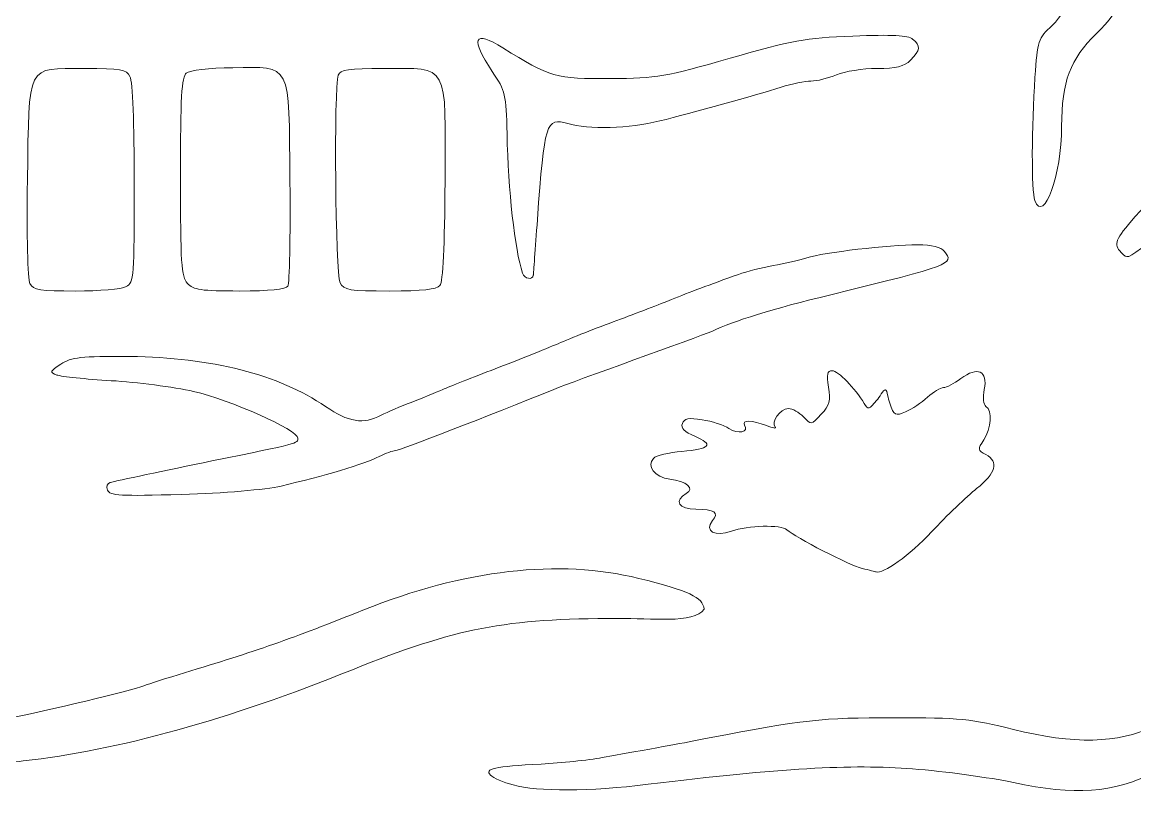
# Model space of a CAD drawing. Header units: millimetres. Extents: x -6423 to -1759, y 6 to 2012.
# Drawn here: x -1988.74 to -1939.24, y 1788.15 to 1822.55 of the extents above; entities that cross this region are included whole.
import ezdxf

# ---------------------------------------------------------------- set-up
doc = ezdxf.new("R2010")
doc.units = ezdxf.units.MM
doc.header["$MEASUREMENT"] = 0
doc.layers.add('layer 1', color=7, linetype='Continuous')

msp = doc.modelspace()

# ---------------------------------------------------------------- linework, layer by layer
at = {"layer": 'layer 1', "color": 177, "lineweight": 9}
for points, knots in [([(-1942.4922, 1817.9165), (-1942.4962, 1815.7455), (-1943.2849, 1813.5753), (-1943.688, 1814.6258), (-1943.688, 1814.6258), (-1943.8371, 1815.0141), (-1943.8326, 1817.9395), (-1943.68, 1820.0912), (-1943.68, 1820.0912), (-1943.5635, 1821.7333), (-1943.533, 1821.8256), (-1942.9148, 1822.4071), (-1942.9148, 1822.4071), (-1942.1702, 1823.1075), (-1941.1875, 1825.0867), (-1941.1875, 1825.886), (-1941.1875, 1825.886), (-1941.1875, 1826.926), (-1941.904, 1828.7298), (-1942.9234, 1830.2565), (-1942.9234, 1830.2565), (-1943.5535, 1831.2001), (-1945.0193, 1832.864), (-1946.7404, 1834.5897), (-1946.7404, 1834.5897), (-1949.5139, 1837.3705), (-1949.5375, 1837.4013), (-1949.9621, 1838.7907), (-1949.9621, 1838.7907), (-1950.5237, 1840.628), (-1951.8651, 1843.4028), (-1953.0081, 1845.0914), (-1953.0081, 1845.0914), (-1953.9412, 1846.4699), (-1954.0314, 1847.0055), (-1953.3302, 1847.0055), (-1953.3302, 1847.0055), (-1952.5553, 1847.0055), (-1950.4592, 1844.5608), (-1949.328, 1842.3377), (-1949.328, 1842.3377), (-1948.8783, 1841.4541), (-1947.7224, 1838.2342), (-1947.7224, 1837.8656), (-1947.7224, 1837.8656), (-1947.7224, 1837.7028), (-1946.8797, 1836.7308), (-1945.8498, 1835.7058), (-1945.8498, 1835.7058), (-1944.3417, 1834.2049), (-1943.9425, 1833.8966), (-1943.7988, 1834.1222), (-1943.7988, 1834.1222), (-1943.7006, 1834.2763), (-1943.6191, 1834.5027), (-1943.6175, 1834.6253), (-1943.6175, 1834.6253), (-1943.6142, 1834.894), (-1942.5645, 1837.1362), (-1941.698, 1838.7262), (-1941.698, 1838.7262), (-1940.9922, 1840.0215), (-1939.7214, 1841.7612), (-1938.8276, 1842.6555), (-1938.8276, 1842.6555), (-1938.3972, 1843.0863), (-1938.1684, 1843.5511), (-1938.0092, 1844.3176), (-1938.0092, 1844.3176), (-1937.8876, 1844.9029), (-1937.5448, 1846.1391), (-1937.2473, 1847.065), (-1937.2473, 1847.065), (-1936.9497, 1847.9908), (-1936.7062, 1848.858), (-1936.7062, 1848.9922), (-1936.7062, 1848.9922), (-1936.7062, 1849.1264), (-1936.5462, 1849.5955), (-1936.3506, 1850.0346), (-1936.3506, 1850.0346), (-1936.1551, 1850.4738), (-1935.8513, 1851.2113), (-1935.6755, 1851.6734), (-1935.6755, 1851.6734), (-1934.5256, 1854.697), (-1933.5917, 1856.1545), (-1932.8046, 1856.1545), (-1932.8046, 1856.1545), (-1932.0883, 1856.1545), (-1931.7501, 1855.7097), (-1931.3848, 1854.2874), (-1931.3848, 1854.2874), (-1931.2135, 1853.6198), (-1930.9638, 1852.9477), (-1930.8302, 1852.7936), (-1930.8302, 1852.7936), (-1930.6966, 1852.6397), (-1930.3643, 1852.0688), (-1930.0919, 1851.5252), (-1930.0919, 1851.5252), (-1929.6375, 1850.6185), (-1929.1103, 1849.8488), (-1926.3089, 1846.0013), (-1926.3089, 1846.0013), (-1925.3349, 1844.6637), (-1923.347, 1841.738), (-1922.2336, 1840.0038), (-1922.2336, 1840.0038), (-1921.9039, 1839.4903), (-1921.15, 1838.1459), (-1920.5582, 1837.0163), (-1920.5582, 1837.0163), (-1920.4415, 1836.7935), (-1920.3328, 1836.588), (-1920.2317, 1836.399), (-1920.2317, 1836.399), (-1920.2674, 1836.4612), (-1919.9431, 1836.0123), (-1920.419, 1835.6412), (-1920.419, 1835.6412), (-1920.8409, 1835.3122), (-1921.1699, 1835.6849), (-1921.2202, 1835.7707), (-1921.2202, 1835.7707), (-1921.6226, 1836.4584), (-1922.2572, 1837.5191), (-1923.1794, 1839.0494), (-1923.1794, 1839.0494), (-1923.4819, 1839.5515), (-1923.9396, 1840.2134), (-1924.1963, 1840.5203), (-1924.1963, 1840.5203), (-1924.4531, 1840.8273), (-1925.1252, 1841.8213), (-1925.69, 1842.7291), (-1925.69, 1842.7291), (-1926.2548, 1843.6369), (-1927.3892, 1845.36), (-1928.2107, 1846.5582), (-1928.2107, 1846.5582), (-1929.0322, 1847.7563), (-1929.8203, 1848.9563), (-1929.9619, 1849.2248), (-1929.9619, 1849.2248), (-1930.1036, 1849.4933), (-1930.3821, 1849.8921), (-1930.5807, 1850.1111), (-1930.5807, 1850.1111), (-1930.7794, 1850.33), (-1931.1388, 1850.9936), (-1931.3794, 1851.5857), (-1931.3794, 1851.5857), (-1931.9016, 1852.8707), (-1932.6355, 1853.773), (-1933.0338, 1853.6201), (-1933.0338, 1853.6201), (-1933.1887, 1853.5607), (-1933.5411, 1852.9513), (-1933.817, 1852.2659), (-1933.817, 1852.2659), (-1934.0929, 1851.5806), (-1934.403, 1850.8098), (-1934.5058, 1850.5531), (-1934.5058, 1850.5531), (-1935.1135, 1849.0369), (-1936.2681, 1845.0748), (-1936.7864, 1842.7264), (-1936.7864, 1842.7264), (-1936.957, 1841.9537), (-1937.2205, 1841.4804), (-1937.9022, 1840.7233), (-1937.9022, 1840.7233), (-1938.9561, 1839.5525), (-1939.8803, 1838.3055), (-1939.8803, 1838.0541), (-1939.8803, 1838.0541), (-1939.8803, 1837.9557), (-1939.9875, 1837.8079), (-1940.1184, 1837.7258), (-1940.1184, 1837.7258), (-1940.4516, 1837.5168), (-1941.9376, 1834.485), (-1941.9357, 1834.0179), (-1941.9357, 1834.0179), (-1941.9357, 1833.8064), (-1942.0575, 1833.4704), (-1942.2083, 1833.271), (-1942.2083, 1833.271), (-1942.6457, 1832.6926), (-1942.5489, 1832.294), (-1941.6375, 1830.9231), (-1941.6375, 1830.9231), (-1938.8847, 1826.7823), (-1938.6875, 1824.2207), (-1940.9531, 1822.0326), (-1940.9531, 1822.0326), (-1942.1133, 1820.912), (-1942.4884, 1819.9089), (-1942.4922, 1817.9165)], [0, 0, 0, 0, 0.0196078, 0.0196078, 0.0196078, 0.0196078, 0.0392157, 0.0392157, 0.0392157, 0.0392157, 0.0588235, 0.0588235, 0.0588235, 0.0588235, 0.0784314, 0.0784314, 0.0784314, 0.0784314, 0.0980392, 0.0980392, 0.0980392, 0.0980392, 0.1176471, 0.1176471, 0.1176471, 0.1176471, 0.1372549, 0.1372549, 0.1372549, 0.1372549, 0.1568627, 0.1568627, 0.1568627, 0.1568627, 0.1764706, 0.1764706, 0.1764706, 0.1764706, 0.1960784, 0.1960784, 0.1960784, 0.1960784, 0.2156863, 0.2156863, 0.2156863, 0.2156863, 0.2352941, 0.2352941, 0.2352941, 0.2352941, 0.254902, 0.254902, 0.254902, 0.254902, 0.2745098, 0.2745098, 0.2745098, 0.2745098, 0.2941176, 0.2941176, 0.2941176, 0.2941176, 0.3137255, 0.3137255, 0.3137255, 0.3137255, 0.3333333, 0.3333333, 0.3333333, 0.3333333, 0.3529412, 0.3529412, 0.3529412, 0.3529412, 0.372549, 0.372549, 0.372549, 0.372549, 0.3921569, 0.3921569, 0.3921569, 0.3921569, 0.4117647, 0.4117647, 0.4117647, 0.4117647, 0.4313725, 0.4313725, 0.4313725, 0.4313725, 0.4509804, 0.4509804, 0.4509804, 0.4509804, 0.4705882, 0.4705882, 0.4705882, 0.4705882, 0.4901961, 0.4901961, 0.4901961, 0.4901961, 0.5098039, 0.5098039, 0.5098039, 0.5098039, 0.5294118, 0.5294118, 0.5294118, 0.5294118, 0.5490196, 0.5490196, 0.5490196, 0.5490196, 0.5686275, 0.5686275, 0.5686275, 0.5686275, 0.5882353, 0.5882353, 0.5882353, 0.5882353, 0.6078431, 0.6078431, 0.6078431, 0.6078431, 0.627451, 0.627451, 0.627451, 0.627451, 0.6470588, 0.6470588, 0.6470588, 0.6470588, 0.6666667, 0.6666667, 0.6666667, 0.6666667, 0.6862745, 0.6862745, 0.6862745, 0.6862745, 0.7058824, 0.7058824, 0.7058824, 0.7058824, 0.7254902, 0.7254902, 0.7254902, 0.7254902, 0.745098, 0.745098, 0.745098, 0.745098, 0.7647059, 0.7647059, 0.7647059, 0.7647059, 0.7843137, 0.7843137, 0.7843137, 0.7843137, 0.8039216, 0.8039216, 0.8039216, 0.8039216, 0.8235294, 0.8235294, 0.8235294, 0.8235294, 0.8431373, 0.8431373, 0.8431373, 0.8431373, 0.8627451, 0.8627451, 0.8627451, 0.8627451, 0.8823529, 0.8823529, 0.8823529, 0.8823529, 0.9019608, 0.9019608, 0.9019608, 0.9019608, 0.9215686, 0.9215686, 0.9215686, 0.9215686, 0.9411765, 0.9411765, 0.9411765, 0.9411765, 0.9607843, 0.9607843, 0.9607843, 0.9607843, 1, 1, 1, 1]), ([(-1966.0042, 1811.2964), (-1966.0308, 1811.0661), (-1966.3995, 1811.1382), (-1966.4821, 1811.3897), (-1966.4821, 1811.3897), (-1966.8265, 1812.4413), (-1967.1206, 1815.0777), (-1967.173, 1817.5855), (-1967.173, 1817.5855), (-1967.2098, 1819.3452), (-1967.2434, 1819.487), (-1967.8298, 1820.3582), (-1967.8298, 1820.3582), (-1968.821, 1821.8313), (-1968.6479, 1822.2177), (-1967.3579, 1821.4122), (-1967.3579, 1821.4122), (-1965.2572, 1820.1008), (-1964.9884, 1820.0239), (-1962.5662, 1820.0425), (-1962.5662, 1820.0425), (-1960.4739, 1820.0587), (-1960.1216, 1820.1186), (-1957.2448, 1820.9496), (-1957.2448, 1820.9496), (-1954.4916, 1821.7447), (-1953.9108, 1821.8494), (-1951.7824, 1821.9347), (-1951.7824, 1821.9347), (-1950.0408, 1822.0045), (-1949.326, 1821.9677), (-1949.1218, 1821.7983), (-1949.1218, 1821.7983), (-1948.7514, 1821.491), (-1948.7695, 1821.312), (-1949.216, 1820.8655), (-1949.216, 1820.8655), (-1949.507, 1820.5746), (-1949.8384, 1820.492), (-1950.7158, 1820.492), (-1950.7158, 1820.492), (-1951.3353, 1820.492), (-1952.1437, 1820.366), (-1952.5124, 1820.212), (-1952.5124, 1820.212), (-1952.881, 1820.058), (-1953.3922, 1819.9319), (-1953.6483, 1819.9319), (-1953.6483, 1819.9319), (-1953.9043, 1819.9319), (-1954.5033, 1819.8098), (-1954.9791, 1819.6606), (-1954.9791, 1819.6606), (-1956.1468, 1819.2945), (-1958.9395, 1818.5172), (-1960.3795, 1818.1574), (-1960.3795, 1818.1574), (-1961.705, 1817.8263), (-1963.5786, 1817.7728), (-1964.4703, 1818.0406), (-1964.4703, 1818.0406), (-1965.4346, 1818.3301), (-1965.512, 1818.0852), (-1965.8208, 1813.7704), (-1965.8208, 1813.7704), (-1965.9128, 1812.4867), (-1965.9952, 1811.3734), (-1966.0042, 1811.2964)], [0, 0, 0, 0, 0.0555556, 0.0555556, 0.0555556, 0.0555556, 0.1111111, 0.1111111, 0.1111111, 0.1111111, 0.1666667, 0.1666667, 0.1666667, 0.1666667, 0.2222222, 0.2222222, 0.2222222, 0.2222222, 0.2777778, 0.2777778, 0.2777778, 0.2777778, 0.3333333, 0.3333333, 0.3333333, 0.3333333, 0.3888889, 0.3888889, 0.3888889, 0.3888889, 0.4444444, 0.4444444, 0.4444444, 0.4444444, 0.5, 0.5, 0.5, 0.5, 0.5555556, 0.5555556, 0.5555556, 0.5555556, 0.6111111, 0.6111111, 0.6111111, 0.6111111, 0.6666667, 0.6666667, 0.6666667, 0.6666667, 0.7222222, 0.7222222, 0.7222222, 0.7222222, 0.7777778, 0.7777778, 0.7777778, 0.7777778, 0.8333333, 0.8333333, 0.8333333, 0.8333333, 0.8888889, 0.8888889, 0.8888889, 0.8888889, 1, 1, 1, 1]), ([(-1979.0724, 1810.5962), (-1980.7864, 1810.5962), (-1981.1323, 1810.6471), (-1981.3953, 1810.9377), (-1981.3953, 1810.9377), (-1981.6645, 1811.2351), (-1981.7044, 1811.8467), (-1981.7044, 1815.676), (-1981.7044, 1815.676), (-1981.7044, 1819.2135), (-1981.6533, 1820.1153), (-1981.4434, 1820.2895), (-1981.4434, 1820.2895), (-1981.2892, 1820.4175), (-1980.4429, 1820.5141), (-1979.3745, 1820.5256), (-1979.3745, 1820.5256), (-1976.7371, 1820.5541), (-1976.8819, 1820.844), (-1976.8306, 1815.4357), (-1976.8306, 1815.4357), (-1976.8075, 1813.0143), (-1976.8494, 1810.9347), (-1976.9236, 1810.8147), (-1976.9236, 1810.8147), (-1977.0132, 1810.6697), (-1977.7365, 1810.5962), (-1979.0724, 1810.5962)], [0, 0, 0, 0, 0.125, 0.125, 0.125, 0.125, 0.25, 0.25, 0.25, 0.25, 0.375, 0.375, 0.375, 0.375, 0.5, 0.5, 0.5, 0.5, 0.625, 0.625, 0.625, 0.625, 0.75, 0.75, 0.75, 0.75, 1, 1, 1, 1]), ([(-1972.385, 1810.5962), (-1974.1954, 1810.5962), (-1974.4298, 1810.6344), (-1974.6026, 1810.9573), (-1974.6026, 1810.9573), (-1974.8097, 1811.3441), (-1974.8817, 1819.6778), (-1974.6826, 1820.1968), (-1974.6826, 1820.1968), (-1974.5894, 1820.4396), (-1974.2279, 1820.492), (-1972.6494, 1820.492), (-1972.6494, 1820.492), (-1969.7362, 1820.492), (-1969.9022, 1820.7996), (-1969.9306, 1815.4563), (-1969.9306, 1815.4563), (-1969.9458, 1812.6124), (-1970.0248, 1811.0007), (-1970.1571, 1810.8413), (-1970.1571, 1810.8413), (-1970.3021, 1810.6666), (-1970.9419, 1810.5962), (-1972.385, 1810.5962)], [0, 0, 0, 0, 0.1428571, 0.1428571, 0.1428571, 0.1428571, 0.2857143, 0.2857143, 0.2857143, 0.2857143, 0.4285714, 0.4285714, 0.4285714, 0.4285714, 0.5714286, 0.5714286, 0.5714286, 0.5714286, 0.7142857, 0.7142857, 0.7142857, 0.7142857, 1, 1, 1, 1]), ([(-1986.3534, 1810.5962), (-1987.947, 1810.5962), (-1988.2524, 1810.645), (-1988.4014, 1810.9234), (-1988.4014, 1810.9234), (-1988.5013, 1811.1101), (-1988.5494, 1813.0831), (-1988.5134, 1815.5165), (-1988.5134, 1815.5165), (-1988.4357, 1820.7741), (-1988.5794, 1820.492), (-1985.9764, 1820.492), (-1985.9764, 1820.492), (-1984.3566, 1820.492), (-1984.1225, 1820.4503), (-1983.9515, 1820.1309), (-1983.9515, 1820.1309), (-1983.834, 1819.9113), (-1983.7583, 1818.0477), (-1983.7583, 1815.3763), (-1983.7583, 1815.3763), (-1983.7583, 1811.2237), (-1983.778, 1810.9722), (-1984.1194, 1810.7895), (-1984.1194, 1810.7895), (-1984.318, 1810.6832), (-1985.3233, 1810.5962), (-1986.3534, 1810.5962)], [0, 0, 0, 0, 0.125, 0.125, 0.125, 0.125, 0.25, 0.25, 0.25, 0.25, 0.375, 0.375, 0.375, 0.375, 0.5, 0.5, 0.5, 0.5, 0.625, 0.625, 0.625, 0.625, 0.75, 0.75, 0.75, 0.75, 1, 1, 1, 1]), ([(-1938.5938, 1812.7466), (-1939.6441, 1811.9921), (-1939.5527, 1812.0236), (-1939.8431, 1812.3139), (-1939.8431, 1812.3139), (-1940.1998, 1812.6708), (-1940.119, 1812.8773), (-1939.2213, 1813.9035), (-1939.2213, 1813.9035), (-1938.1006, 1815.1846), (-1936.13, 1816.1986), (-1934.7673, 1816.1954), (-1934.7673, 1816.1954), (-1932.2538, 1816.1896), (-1929.2159, 1814.7119), (-1929.7941, 1813.7763), (-1929.7941, 1813.7763), (-1929.9118, 1813.5858), (-1930.1288, 1813.6086), (-1930.8502, 1813.8869), (-1930.8502, 1813.8869), (-1931.5402, 1814.1531), (-1932.2067, 1814.232), (-1933.6254, 1814.2155), (-1933.6254, 1814.2155), (-1935.792, 1814.1903), (-1937.1384, 1813.7922), (-1938.5938, 1812.7466)], [0, 0, 0, 0, 0.125, 0.125, 0.125, 0.125, 0.25, 0.25, 0.25, 0.25, 0.375, 0.375, 0.375, 0.375, 0.5, 0.5, 0.5, 0.5, 0.625, 0.625, 0.625, 0.625, 0.75, 0.75, 0.75, 0.75, 1, 1, 1, 1]), ([(-1958.0306, 1808.8128), (-1958.8032, 1808.507), (-1964.2367, 1806.5656), (-1965.0869, 1806.2197), (-1965.0869, 1806.2197), (-1967.9808, 1805.0422), (-1971.9793, 1803.5011), (-1972.1407, 1803.5011), (-1972.1407, 1803.5011), (-1972.2494, 1803.5011), (-1972.5763, 1803.3791), (-1972.867, 1803.2302), (-1972.867, 1803.2302), (-1973.4602, 1802.9263), (-1975.3968, 1802.3452), (-1977.2232, 1801.923), (-1977.2232, 1801.923), (-1977.9199, 1801.7621), (-1979.8011, 1801.6029), (-1981.6395, 1801.5494), (-1981.6395, 1801.5494), (-1984.3847, 1801.4697), (-1984.8575, 1801.4967), (-1984.9505, 1801.739), (-1984.9505, 1801.739), (-1985.0102, 1801.8943), (-1984.9553, 1802.0493), (-1984.8286, 1802.0833), (-1984.8286, 1802.0833), (-1984.5507, 1802.1579), (-1982.3496, 1802.6226), (-1980.304, 1803.0385), (-1980.304, 1803.0385), (-1976.4135, 1803.8293), (-1976.4764, 1803.8126), (-1976.4764, 1804.0533), (-1976.4764, 1804.0533), (-1976.4764, 1804.4143), (-1979.5028, 1805.7665), (-1981.1189, 1806.1275), (-1981.1189, 1806.1275), (-1982.0057, 1806.3255), (-1983.6556, 1806.5422), (-1984.7852, 1806.6089), (-1984.7852, 1806.6089), (-1985.9147, 1806.6756), (-1987.0028, 1806.7889), (-1987.203, 1806.8606), (-1987.203, 1806.8606), (-1987.5378, 1806.9807), (-1987.5233, 1807.0198), (-1987.0223, 1807.3467), (-1987.0223, 1807.3467), (-1986.5499, 1807.6549), (-1986.1416, 1807.6994), (-1983.9509, 1807.6817), (-1983.9509, 1807.6817), (-1980.3436, 1807.6525), (-1977.306, 1806.8771), (-1975.2496, 1805.4608), (-1975.2496, 1805.4608), (-1974.2322, 1804.7601), (-1973.5609, 1804.6537), (-1972.7708, 1805.068), (-1972.7708, 1805.068), (-1972.4983, 1805.211), (-1971.8972, 1805.4708), (-1971.4351, 1805.6453), (-1971.4351, 1805.6453), (-1970.973, 1805.82), (-1970.3428, 1806.0752), (-1970.0348, 1806.2124), (-1970.0348, 1806.2124), (-1969.7266, 1806.3497), (-1968.6764, 1806.7654), (-1967.7008, 1807.1362), (-1967.7008, 1807.1362), (-1966.7253, 1807.5069), (-1965.4649, 1808.0102), (-1964.9001, 1808.2542), (-1964.9001, 1808.2542), (-1964.3353, 1808.4984), (-1963.159, 1808.9622), (-1962.2861, 1809.2852), (-1962.2861, 1809.2852), (-1961.4133, 1809.608), (-1960.3209, 1810.0261), (-1959.8588, 1810.2143), (-1959.8588, 1810.2143), (-1959.0386, 1810.5483), (-1958.1938, 1810.8655), (-1956.8714, 1811.3358), (-1956.8714, 1811.3358), (-1956.512, 1811.4637), (-1955.8169, 1811.6389), (-1955.3268, 1811.7252), (-1955.3268, 1811.7252), (-1954.8369, 1811.8115), (-1954.1646, 1811.968), (-1953.8332, 1812.0731), (-1953.8332, 1812.0731), (-1953.0885, 1812.3091), (-1950.1732, 1812.6501), (-1948.8996, 1812.6501), (-1948.8996, 1812.6501), (-1948.2593, 1812.6501), (-1947.8745, 1812.5532), (-1947.7056, 1812.3498), (-1947.7056, 1812.3498), (-1947.2524, 1811.8037), (-1947.4401, 1811.7324), (-1952.7637, 1810.4322), (-1952.7637, 1810.4322), (-1955.3619, 1809.7976), (-1957.1055, 1809.2614), (-1958.0302, 1808.813)], [0, 0, 0, 0, 0.0333333, 0.0333333, 0.0333333, 0.0333333, 0.0666667, 0.0666667, 0.0666667, 0.0666667, 0.1, 0.1, 0.1, 0.1, 0.1333333, 0.1333333, 0.1333333, 0.1333333, 0.1666667, 0.1666667, 0.1666667, 0.1666667, 0.2, 0.2, 0.2, 0.2, 0.2333333, 0.2333333, 0.2333333, 0.2333333, 0.2666667, 0.2666667, 0.2666667, 0.2666667, 0.3, 0.3, 0.3, 0.3, 0.3333333, 0.3333333, 0.3333333, 0.3333333, 0.3666667, 0.3666667, 0.3666667, 0.3666667, 0.4, 0.4, 0.4, 0.4, 0.4333333, 0.4333333, 0.4333333, 0.4333333, 0.4666667, 0.4666667, 0.4666667, 0.4666667, 0.5, 0.5, 0.5, 0.5, 0.5333333, 0.5333333, 0.5333333, 0.5333333, 0.5666667, 0.5666667, 0.5666667, 0.5666667, 0.6, 0.6, 0.6, 0.6, 0.6333333, 0.6333333, 0.6333333, 0.6333333, 0.6666667, 0.6666667, 0.6666667, 0.6666667, 0.7, 0.7, 0.7, 0.7, 0.7333333, 0.7333333, 0.7333333, 0.7333333, 0.7666667, 0.7666667, 0.7666667, 0.7666667, 0.8, 0.8, 0.8, 0.8, 0.8333333, 0.8333333, 0.8333333, 0.8333333, 0.8666667, 0.8666667, 0.8666667, 0.8666667, 0.9, 0.9, 0.9, 0.9, 0.9333333, 0.9333333, 0.9333333, 0.9333333, 1, 1, 1, 1]), ([(-1950.7505, 1798.1055), (-1950.7794, 1798.1159), (-1951.0587, 1798.1859), (-1951.371, 1798.2606), (-1951.371, 1798.2606), (-1951.9221, 1798.3926), (-1954.357, 1799.6409), (-1954.7148, 1799.9747), (-1954.7148, 1799.9747), (-1954.9708, 1800.2135), (-1956.4598, 1800.1781), (-1957.1848, 1799.9161), (-1957.1848, 1799.9161), (-1957.9182, 1799.6508), (-1958.4052, 1799.922), (-1958.0227, 1800.3829), (-1958.0227, 1800.3829), (-1957.7234, 1800.7435), (-1957.936, 1800.8871), (-1958.7696, 1800.8871), (-1958.7696, 1800.8871), (-1959.5276, 1800.8871), (-1959.7606, 1801.2746), (-1959.1935, 1801.592), (-1959.1935, 1801.592), (-1958.8025, 1801.8108), (-1959.1839, 1802.1367), (-1959.9334, 1802.2242), (-1959.9334, 1802.2242), (-1960.5845, 1802.3003), (-1960.9881, 1802.82), (-1960.6547, 1803.1533), (-1960.6547, 1803.1533), (-1960.5322, 1803.2758), (-1959.9655, 1803.4146), (-1959.3952, 1803.462), (-1959.3952, 1803.462), (-1958.1285, 1803.567), (-1957.9524, 1803.7751), (-1958.8224, 1804.1387), (-1958.8224, 1804.1387), (-1959.2888, 1804.3335), (-1959.4491, 1804.4987), (-1959.3704, 1804.7035), (-1959.3704, 1804.7035), (-1959.2837, 1804.9298), (-1959.0904, 1804.9663), (-1958.4855, 1804.8713), (-1958.4855, 1804.8713), (-1958.0598, 1804.8043), (-1957.5263, 1804.6295), (-1957.2998, 1804.4827), (-1957.2998, 1804.4827), (-1956.882, 1804.2121), (-1956.4024, 1804.3159), (-1956.5993, 1804.6342), (-1956.5993, 1804.6342), (-1956.7427, 1804.8664), (-1956.2709, 1804.8545), (-1955.6272, 1804.6098), (-1955.6272, 1804.6098), (-1955.3403, 1804.5006), (-1955.1637, 1804.4697), (-1955.235, 1804.5409), (-1955.235, 1804.5409), (-1955.4484, 1804.7544), (-1955.0168, 1805.3682), (-1954.6532, 1805.3682), (-1954.6532, 1805.3682), (-1954.4673, 1805.3682), (-1954.164, 1805.2011), (-1953.9791, 1804.9969), (-1953.9791, 1804.9969), (-1953.645, 1804.6275), (-1953.6403, 1804.6283), (-1953.1908, 1805.1133), (-1953.1908, 1805.1133), (-1952.8122, 1805.5219), (-1952.7586, 1805.7189), (-1952.8609, 1806.325), (-1952.8609, 1806.325), (-1952.9577, 1806.898), (-1952.9249, 1807.0487), (-1952.7033, 1807.0487), (-1952.7033, 1807.0487), (-1952.4379, 1807.0487), (-1951.6844, 1806.2797), (-1951.276, 1805.5918), (-1951.276, 1805.5918), (-1951.106, 1805.3054), (-1951.0524, 1805.3199), (-1950.7204, 1805.7417), (-1950.7204, 1805.7417), (-1950.6018, 1805.8508), (-1950.4347, 1806.2198), (-1950.3363, 1806.1979), (-1950.3363, 1806.1979), (-1950.2427, 1806.1769), (-1950.2235, 1805.8143), (-1950.1434, 1805.6122), (-1950.1434, 1805.6122), (-1949.9475, 1805.0548), (-1949.9015, 1805.0298), (-1949.4349, 1805.2273), (-1949.4349, 1805.2273), (-1949.1605, 1805.3436), (-1948.7214, 1805.6329), (-1948.459, 1805.8702), (-1948.459, 1805.8702), (-1948.1966, 1806.1076), (-1947.8781, 1806.3018), (-1947.7513, 1806.3018), (-1947.7513, 1806.3018), (-1947.6244, 1806.3018), (-1947.2779, 1806.4812), (-1946.9815, 1806.7003), (-1946.9815, 1806.7003), (-1946.2233, 1807.2609), (-1945.7771, 1807.0568), (-1945.9338, 1806.221), (-1945.9338, 1806.221), (-1946.0031, 1805.8521), (-1945.9724, 1805.534), (-1945.861, 1805.4651), (-1945.861, 1805.4651), (-1945.5742, 1805.2879), (-1945.6284, 1804.4829), (-1945.9613, 1803.9746), (-1945.9613, 1803.9746), (-1946.2349, 1803.5572), (-1946.2287, 1803.5143), (-1945.868, 1803.3212), (-1945.868, 1803.3212), (-1945.2717, 1803.002), (-1945.4063, 1802.5035), (-1946.2753, 1801.8113), (-1946.2753, 1801.8113), (-1946.7118, 1801.4638), (-1947.615, 1800.597), (-1948.2826, 1799.8852), (-1948.2826, 1799.8852), (-1949.2612, 1798.8414), (-1950.4387, 1797.9924), (-1950.7505, 1798.1055)], [0, 0, 0, 0, 0.027027, 0.027027, 0.027027, 0.027027, 0.0540541, 0.0540541, 0.0540541, 0.0540541, 0.0810811, 0.0810811, 0.0810811, 0.0810811, 0.1081081, 0.1081081, 0.1081081, 0.1081081, 0.1351351, 0.1351351, 0.1351351, 0.1351351, 0.1621622, 0.1621622, 0.1621622, 0.1621622, 0.1891892, 0.1891892, 0.1891892, 0.1891892, 0.2162162, 0.2162162, 0.2162162, 0.2162162, 0.2432432, 0.2432432, 0.2432432, 0.2432432, 0.2702703, 0.2702703, 0.2702703, 0.2702703, 0.2972973, 0.2972973, 0.2972973, 0.2972973, 0.3243243, 0.3243243, 0.3243243, 0.3243243, 0.3513514, 0.3513514, 0.3513514, 0.3513514, 0.3783784, 0.3783784, 0.3783784, 0.3783784, 0.4054054, 0.4054054, 0.4054054, 0.4054054, 0.4324324, 0.4324324, 0.4324324, 0.4324324, 0.4594595, 0.4594595, 0.4594595, 0.4594595, 0.4864865, 0.4864865, 0.4864865, 0.4864865, 0.5135135, 0.5135135, 0.5135135, 0.5135135, 0.5405405, 0.5405405, 0.5405405, 0.5405405, 0.5675676, 0.5675676, 0.5675676, 0.5675676, 0.5945946, 0.5945946, 0.5945946, 0.5945946, 0.6216216, 0.6216216, 0.6216216, 0.6216216, 0.6486486, 0.6486486, 0.6486486, 0.6486486, 0.6756757, 0.6756757, 0.6756757, 0.6756757, 0.7027027, 0.7027027, 0.7027027, 0.7027027, 0.7297297, 0.7297297, 0.7297297, 0.7297297, 0.7567568, 0.7567568, 0.7567568, 0.7567568, 0.7837838, 0.7837838, 0.7837838, 0.7837838, 0.8108108, 0.8108108, 0.8108108, 0.8108108, 0.8378378, 0.8378378, 0.8378378, 0.8378378, 0.8648649, 0.8648649, 0.8648649, 0.8648649, 0.8918919, 0.8918919, 0.8918919, 0.8918919, 0.9189189, 0.9189189, 0.9189189, 0.9189189, 0.9459459, 0.9459459, 0.9459459, 0.9459459, 1, 1, 1, 1]), ([(-1991.787, 1789.3348), (-1993.2513, 1789.1477), (-1999.4188, 1788.9642), (-2001.0293, 1789.0598), (-2001.0293, 1789.0598), (-2003.6125, 1789.213), (-2005.4171, 1789.7331), (-2005.4171, 1790.3241), (-2005.4171, 1790.3241), (-2005.4171, 1790.5351), (-2004.5083, 1790.5964), (-2000.4225, 1790.6608), (-2000.4225, 1790.6608), (-1995.714, 1790.7353), (-1992.2304, 1791.0268), (-1989.3596, 1791.5865), (-1989.3596, 1791.5865), (-1987.7318, 1791.9039), (-1983.8025, 1792.8484), (-1983.3396, 1793.0337), (-1983.3396, 1793.0337), (-1983.1077, 1793.1264), (-1982.2879, 1793.3905), (-1981.5177, 1793.6206), (-1981.5177, 1793.6206), (-1978.4681, 1794.5318), (-1976.6465, 1795.1703), (-1973.5823, 1796.4022), (-1973.5823, 1796.4022), (-1969.0895, 1798.2084), (-1964.8486, 1798.6973), (-1961.3114, 1797.8169), (-1961.3114, 1797.8169), (-1959.0487, 1797.2537), (-1958.4749, 1796.9845), (-1958.3988, 1796.4509), (-1958.3988, 1796.4509), (-1958.8742, 1795.7787), (-1960.7727, 1796.055), (-1962.2264, 1796.0349), (-1962.2264, 1796.0349), (-1967.2245, 1796.038), (-1969.4775, 1795.6036), (-1974.0491, 1793.7556), (-1974.0491, 1793.7556), (-1979.5567, 1791.5292), (-1984.498, 1790.1614), (-1988.7062, 1789.6985), (-1988.7062, 1789.6985), (-1989.6304, 1789.5969), (-1991.0167, 1789.4333), (-1991.787, 1789.3348)], [0, 0, 0, 0, 0.0714286, 0.0714286, 0.0714286, 0.0714286, 0.1428571, 0.1428571, 0.1428571, 0.1428571, 0.2142857, 0.2142857, 0.2142857, 0.2142857, 0.2857143, 0.2857143, 0.2857143, 0.2857143, 0.3571429, 0.3571429, 0.3571429, 0.3571429, 0.4285714, 0.4285714, 0.4285714, 0.4285714, 0.5, 0.5, 0.5, 0.5, 0.5714286, 0.5714286, 0.5714286, 0.5714286, 0.6428571, 0.6428571, 0.6428571, 0.6428571, 0.7142857, 0.7142857, 0.7142857, 0.7142857, 0.7857143, 0.7857143, 0.7857143, 0.7857143, 0.8571429, 0.8571429, 0.8571429, 0.8571429, 1, 1, 1, 1]), ([(-1960.8857, 1788.6587), (-1963.51, 1788.3382), (-1965.7957, 1788.3269), (-1966.8999, 1788.629), (-1966.8999, 1788.629), (-1967.3322, 1788.7473), (-1967.7856, 1788.9444), (-1967.9071, 1789.067), (-1967.9071, 1789.067), (-1968.1916, 1789.3541), (-1967.7614, 1789.4478), (-1965.647, 1789.5596), (-1965.647, 1789.5596), (-1964.774, 1789.6058), (-1963.5557, 1789.734), (-1962.9396, 1789.8444), (-1962.9396, 1789.8444), (-1960.0401, 1790.3645), (-1959.4869, 1790.4662), (-1958.1784, 1790.7202), (-1958.1784, 1790.7202), (-1954.0314, 1791.5253), (-1953.1587, 1791.6208), (-1949.9629, 1791.6193), (-1949.9629, 1791.6193), (-1947.0115, 1791.618), (-1946.4968, 1791.5675), (-1944.6416, 1791.0992), (-1944.6416, 1791.0992), (-1941.9798, 1790.4274), (-1939.934, 1790.4712), (-1938.4522, 1791.2318), (-1938.4522, 1791.2318), (-1937.3254, 1791.8102), (-1936.061, 1792.6422), (-1934.7129, 1793.6925), (-1934.7129, 1793.6925), (-1932.2359, 1795.6223), (-1930.9094, 1796.4387), (-1928.802, 1797.3309), (-1928.802, 1797.3309), (-1927.8536, 1797.7325), (-1926.9971, 1797.832), (-1926.9971, 1797.5405), (-1926.9971, 1797.5405), (-1926.9971, 1797.2861), (-1927.9325, 1796.2193), (-1928.1556, 1796.2193), (-1928.1556, 1796.2193), (-1928.5605, 1796.2193), (-1931.6224, 1794.0644), (-1935.3059, 1791.1872), (-1935.3059, 1791.1872), (-1936.2301, 1790.4652), (-1937.6069, 1789.5639), (-1938.3653, 1789.1844), (-1938.3653, 1789.1844), (-1940.1882, 1788.2723), (-1941.9096, 1788.1497), (-1944.6416, 1788.7371), (-1944.6416, 1788.7371), (-1945.6686, 1788.958), (-1947.6851, 1789.2319), (-1949.1227, 1789.3457), (-1949.1227, 1789.3457), (-1951.8296, 1789.5601), (-1955.0384, 1789.3726), (-1960.8857, 1788.6587)], [0, 0, 0, 0, 0.0555556, 0.0555556, 0.0555556, 0.0555556, 0.1111111, 0.1111111, 0.1111111, 0.1111111, 0.1666667, 0.1666667, 0.1666667, 0.1666667, 0.2222222, 0.2222222, 0.2222222, 0.2222222, 0.2777778, 0.2777778, 0.2777778, 0.2777778, 0.3333333, 0.3333333, 0.3333333, 0.3333333, 0.3888889, 0.3888889, 0.3888889, 0.3888889, 0.4444444, 0.4444444, 0.4444444, 0.4444444, 0.5, 0.5, 0.5, 0.5, 0.5555556, 0.5555556, 0.5555556, 0.5555556, 0.6111111, 0.6111111, 0.6111111, 0.6111111, 0.6666667, 0.6666667, 0.6666667, 0.6666667, 0.7222222, 0.7222222, 0.7222222, 0.7222222, 0.7777778, 0.7777778, 0.7777778, 0.7777778, 0.8333333, 0.8333333, 0.8333333, 0.8333333, 0.8888889, 0.8888889, 0.8888889, 0.8888889, 1, 1, 1, 1])]:
    msp.add_open_spline(points, degree=3, knots=knots, dxfattribs=at)
for points in [[(-1943.688, 1814.6258), (-1943.688, 1814.6258), (-1943.688, 1814.6258), (-1943.688, 1814.6258)], [(-1939.8431, 1812.3139), (-1939.8431, 1812.3139), (-1939.8431, 1812.3139), (-1939.8431, 1812.3139)], [(-1988.4014, 1810.9234), (-1988.4014, 1810.9234), (-1988.4014, 1810.9234), (-1988.4014, 1810.9234)], [(-1981.3953, 1810.9377), (-1981.3953, 1810.9377), (-1981.3953, 1810.9377), (-1981.3953, 1810.9377)], [(-1974.6026, 1810.9573), (-1974.6026, 1810.9573), (-1974.6026, 1810.9573), (-1974.6026, 1810.9573)], [(-1966.4821, 1811.3897), (-1966.4821, 1811.3897), (-1966.4821, 1811.3897), (-1966.4821, 1811.3897)], [(-1984.9505, 1801.739), (-1984.9505, 1801.739), (-1984.9505, 1801.739), (-1984.9505, 1801.739)], [(-1951.371, 1798.2606), (-1951.371, 1798.2606), (-1951.371, 1798.2606), (-1951.371, 1798.2606)], [(-1966.8999, 1788.629), (-1966.8999, 1788.629), (-1966.8999, 1788.629), (-1966.8999, 1788.629)]]:
    msp.add_open_spline(points, degree=3, dxfattribs=at)

doc.saveas('drawing.dxf')
